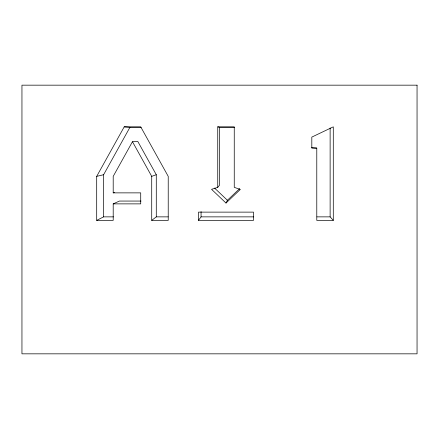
<?xml version="1.0" encoding="UTF-8"?>
<svg xmlns="http://www.w3.org/2000/svg" width="439" height="439" viewBox="0 0 439 439"><rect width="100%" height="100%" fill="white"/><g stroke="black" fill="none" stroke-linecap="round" stroke-linejoin="round"><path stroke-width="0.66" d="M217.744 187.365L217.744 126.844L219.5 127.31L219.5 185.258L217.744 187.365L211.554 189.324L225.997 203.043L227.402 200.266L239.656 188.627M141.018 201.062L119.408 201.062L113.202 203.872L113.202 220.378L96.695 220.378L96.695 176.363L124.21 126.844L140.716 126.844L168.225 176.363L168.225 220.378L151.718 220.378L151.718 176.363L132.463 141.698L137.846 141.534L156.284 174.722L156.284 216.866L151.718 220.378M96.695 220.378L103.604 216.866L103.604 174.722L129.944 127.31L141.138 127.31M132.463 141.698L113.202 176.363L113.202 192.869L140.716 192.869L140.716 203.872L113.202 203.872M198.488 220.378L198.488 212.125L253.506 212.125L253.506 220.378L198.488 220.378L201.062 216.866L201.062 211.598M225.997 203.043L240.336 189.423L234.25 187.365L234.25 126.844L217.744 126.844M113.202 192.869L114.442 192.397M151.718 176.363L156.284 174.722M96.695 176.363L103.604 174.722M219.5 127.31L234.645 127.31M311.608 147.669L316.782 148.102L316.782 220.378L333.289 220.378L333.289 126.844L311.816 137.1L311.816 148.102L316.782 148.102M103.604 216.866L113.481 216.866M156.284 216.866L168.137 216.866M201.062 216.866L253.742 216.866M316.958 216.866L330.128 216.866L333.289 220.378M124.21 126.844L129.944 127.31M214.561 188.073L227.402 200.266M330.128 127.996L330.128 216.866M417.05 85.166L21.95 85.166L21.95 353.834L417.05 353.834L417.05 85.166"/></g></svg>
